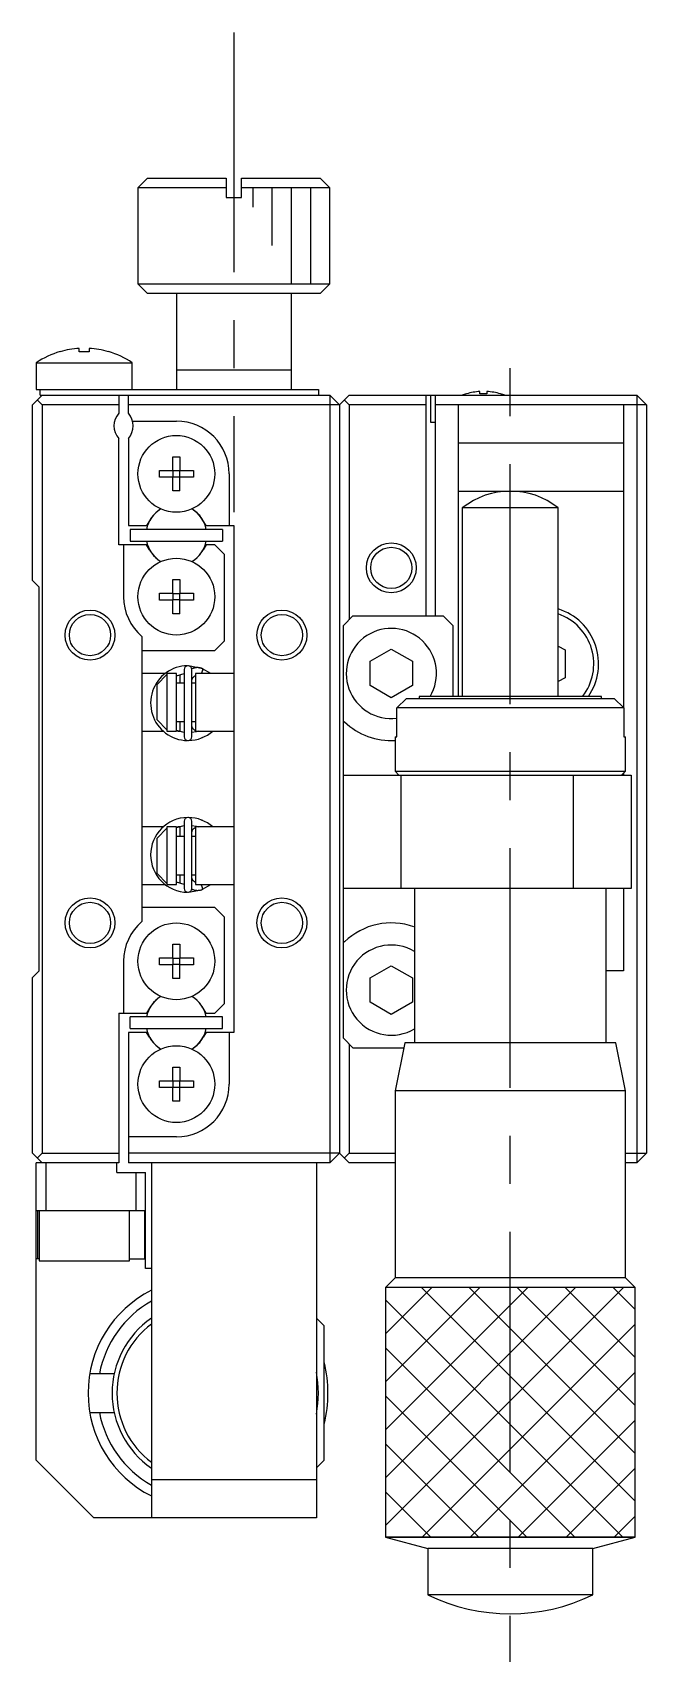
# Model space of a CAD drawing. Extents: x 102 to 399, y 3 to 209.
# Drawn here: x 102.4 to 134.4, y 77.7 to 162.2 of the extents above; entities that cross this region are included whole.
import ezdxf

# ---------------------------------------------------------------- set-up
doc = ezdxf.new("R2010")
doc.units = 0
doc.header["$LTSCALE"] = 10
doc.linetypes.add('CENTER', pattern=[2, 1.25, -0.25, 0.25, -0.25])
doc.layers.get('0').update_dxf_attribs({"linetype": 'CONTINUOUS'})
doc.layers.add('CENTER', color=1, linetype='CENTER')

msp = doc.modelspace()

# ---------------------------------------------------------------- linework, layer by layer
at = {"color": 7, "linetype": 'CONTINUOUS'}
for p, q in [((108.3579, 154.610106), (107.8579, 154.110106)), ((108.3579, 154.610106), (112.4579, 154.610106)), ((112.4579, 154.610106), (112.4579, 153.610106)), ((113.2579, 154.610106), (117.3579, 154.610106)), ((113.2579, 153.610106), (113.2579, 154.610106)), ((117.8579, 154.110106), (117.3579, 154.610106)), ((112.4579, 154.110106), (107.8579, 154.110106)), ((107.8579, 154.110106), (107.8579, 149.110106)), ((117.8579, 154.110106), (113.2579, 154.110106)), ((117.8579, 149.110106), (117.8579, 154.110106)), ((112.4579, 153.610106), (113.2579, 153.610106)), ((107.8579, 149.110106), (108.3579, 148.610106)), ((107.8579, 149.110106), (117.8579, 149.110106)), ((117.3579, 148.610106), (117.8579, 149.110106)), ((117.3579, 148.610106), (108.3579, 148.610106)), ((109.8579, 148.610106), (109.8579, 143.610106)), ((115.8579, 143.610106), (115.8579, 148.610106)), ((103.79931, 145.572687), (103.795967, 145.579542)), ((104.7979, 145.572687), (104.7979, 145.745059)), ((105.3179, 145.572687), (104.7979, 145.572687)), ((105.3179, 145.745059), (105.3179, 145.572687)), ((106.319832, 145.579542), (106.316489, 145.572687)), ((102.5579, 145.001764), (107.5579, 145.001764)), ((102.5579, 145.001764), (102.5579, 143.610106)), ((107.5579, 143.610106), (107.5579, 145.001764)), ((115.8579, 144.610106), (109.8579, 144.610106)), ((102.5579, 143.610106), (117.2579, 143.610106)), ((102.7579, 143.310106), (102.7579, 143.610106)), ((117.2579, 143.610106), (117.2579, 143.310106)), ((102.8579, 143.310106), (102.3579, 142.810106)), ((102.3579, 133.660106), (102.3579, 142.810106)), ((102.8579, 142.810106), (102.6079, 143.060106)), ((102.7579, 143.310106), (117.8579, 143.310106)), ((102.8579, 142.810106), (102.8579, 103.810106)), ((106.8579, 142.810106), (102.8579, 142.810106)), ((106.8579, 143.310106), (106.8579, 142.371544)), ((107.3579, 142.371544), (107.3579, 143.310106)), ((118.3579, 142.810106), (107.3579, 142.810106)), ((118.3579, 142.810106), (117.8579, 143.310106)), ((117.8579, 143.310106), (117.8579, 103.310106)), ((118.3579, 142.810106), (118.8579, 143.310106)), ((118.3579, 142.810106), (118.3579, 103.810106)), ((118.8579, 142.810106), (118.6079, 143.060106)), ((118.8579, 143.310106), (133.8579, 143.310106)), ((122.8579, 142.810106), (118.8579, 142.810106)), ((118.8579, 142.810106), (118.8579, 131.610106)), ((122.8579, 143.310106), (122.8579, 131.810106)), ((123.1079, 143.310106), (123.1079, 141.910106)), ((123.3579, 131.810106), (123.3579, 143.310106)), ((134.3579, 142.810106), (123.3579, 142.810106)), ((124.5579, 127.610106), (124.5579, 142.810106)), ((124.971538, 143.379628), (124.969284, 143.38425)), ((125.6779, 143.379628), (125.6779, 143.499965)), ((126.0379, 143.379628), (125.6779, 143.379628)), ((126.0379, 143.499965), (126.0379, 143.379628)), ((126.746515, 143.38425), (126.744261, 143.379628)), ((133.1579, 142.810106), (133.1579, 127.02594)), ((134.3579, 142.810106), (133.8579, 143.310106)), ((133.8579, 143.310106), (133.8579, 103.310106)), ((134.3579, 142.810106), (134.3579, 103.810106)), ((107.576145, 141.960106), (109.8579, 141.960106)), ((123.1079, 141.910106), (123.3579, 141.910106)), ((106.8579, 135.510106), (106.8579, 141.048668)), ((107.3579, 141.048668), (107.3579, 136.510106)), ((133.1579, 140.810106), (124.5579, 140.810106)), ((108.971538, 139.390106), (109.6779, 139.390106)), ((108.971538, 139.030106), (108.971538, 139.390106)), ((109.6779, 140.096468), (110.0379, 140.096468)), ((109.6779, 139.390106), (109.6779, 140.096468)), ((109.688272, 139.379734), (109.6779, 139.390106)), ((109.688272, 139.040478), (109.688272, 139.379734)), ((109.688272, 139.379734), (110.027527, 139.379734)), ((110.027527, 139.379734), (110.0379, 139.390106)), ((110.027527, 139.379734), (110.027527, 139.040478)), ((110.0379, 140.096468), (110.0379, 139.390106)), ((110.0379, 139.390106), (110.744261, 139.390106)), ((110.744261, 139.390106), (110.744261, 139.030106)), ((109.6779, 139.030106), (108.971538, 139.030106)), ((109.688272, 139.040478), (109.6779, 139.030106)), ((109.6779, 138.323745), (109.6779, 139.030106)), ((110.027527, 139.040478), (109.688272, 139.040478)), ((110.027527, 139.040478), (110.0379, 139.030106)), ((110.744261, 139.030106), (110.0379, 139.030106)), ((110.0379, 138.323745), (110.0379, 139.030106)), ((112.6079, 139.210106), (112.6079, 136.510106)), ((110.0379, 138.323745), (109.6779, 138.323745)), ((124.5579, 138.310106), (133.1579, 138.310106)), ((129.757896, 137.432597), (124.757904, 137.432597)), ((124.757904, 137.432597), (124.757904, 127.610106)), ((129.757896, 127.610106), (129.757896, 137.432597)), ((107.3579, 136.510106), (108.307094, 136.510106)), ((107.4579, 136.310106), (107.4579, 135.710106)), ((112.2579, 136.310106), (107.4579, 136.310106)), ((108.45726, 136.770201), (108.307094, 136.510106)), ((111.408705, 136.510106), (111.258539, 136.770201)), ((111.408705, 136.510106), (112.8579, 136.510106)), ((112.2579, 136.310106), (112.2579, 135.710106)), ((112.8579, 136.510106), (112.8579, 110.110106)), ((108.307094, 135.510106), (106.8579, 135.510106)), ((107.1079, 135.510106), (107.1079, 132.810106)), ((107.4579, 135.710106), (112.2579, 135.710106)), ((108.45726, 135.250011), (108.307094, 135.510106)), ((111.408705, 135.510106), (111.258539, 135.250011)), ((111.8579, 135.510106), (111.408705, 135.510106)), ((112.3579, 135.010106), (111.8579, 135.510106)), ((112.3579, 130.510106), (112.3579, 135.010106)), ((102.3579, 133.660106), (102.7079, 133.310106)), ((109.6779, 133.696468), (110.0379, 133.696468)), ((109.6779, 132.990106), (109.6779, 133.696468)), ((110.0379, 133.696468), (110.0379, 132.990106)), ((102.7079, 113.310106), (102.7079, 133.310106)), ((108.971538, 132.990106), (109.6779, 132.990106)), ((108.971538, 132.630106), (108.971538, 132.990106)), ((109.6779, 132.630106), (108.971538, 132.630106)), ((109.688272, 132.979734), (109.6779, 132.990106)), ((109.688272, 132.640478), (109.6779, 132.630106)), ((109.6779, 131.923745), (109.6779, 132.630106)), ((109.688272, 132.640478), (109.688272, 132.979734)), ((109.688272, 132.979734), (110.027527, 132.979734)), ((110.027527, 132.640478), (109.688272, 132.640478)), ((110.027527, 132.979734), (110.0379, 132.990106)), ((110.027527, 132.979734), (110.027527, 132.640478)), ((110.027527, 132.640478), (110.0379, 132.630106)), ((110.0379, 132.990106), (110.744261, 132.990106)), ((110.744261, 132.630106), (110.0379, 132.630106)), ((110.0379, 131.923745), (110.0379, 132.630106)), ((110.744261, 132.990106), (110.744261, 132.630106)), ((110.0379, 131.923745), (109.6779, 131.923745)), ((119.0579, 131.810106), (118.5579, 131.310106)), ((119.0579, 131.810106), (123.7579, 131.810106)), ((124.2579, 131.310106), (123.7579, 131.810106)), ((118.5579, 109.810106), (118.5579, 131.310106)), ((124.2579, 131.310106), (124.2579, 127.610106)), ((108.0579, 130.731044), (108.0579, 115.889168)), ((111.8579, 130.010106), (112.3579, 130.510106)), ((129.757896, 130.233869), (130.1079, 130.031794)), ((108.0579, 130.010106), (111.8579, 130.010106)), ((119.9579, 129.445191), (121.0579, 130.080277)), ((119.9579, 128.175021), (119.9579, 129.445191)), ((121.0579, 130.080277), (122.1579, 129.445191)), ((122.1579, 129.445191), (122.1579, 128.175021)), ((130.1079, 130.031794), (130.1079, 128.588418)), ((109.279465, 128.810106), (108.0579, 128.810106)), ((108.8579, 128.226621), (109.3579, 128.755789)), ((109.8579, 128.810106), (109.3579, 128.810106)), ((109.3579, 128.810106), (109.3579, 125.810106)), ((109.857767, 128.6905), (110.26433, 128.801364)), ((109.8579, 125.810106), (109.8579, 128.810106)), ((110.0579, 128.310106), (110.0579, 128.759936)), ((110.264381, 129.013184), (110.264381, 125.513184)), ((111.237132, 129.052217), (110.488659, 129.211723)), ((110.693098, 129.059189), (110.661785, 129.04519)), ((110.664381, 125.513184), (110.664381, 129.013184)), ((110.664381, 128.412297), (110.664708, 128.426252)), ((110.664708, 128.426252), (110.665742, 128.440946)), ((110.665742, 128.440946), (110.667482, 128.455573)), ((110.667482, 128.455573), (110.669923, 128.470096)), ((110.669923, 128.470096), (110.67306, 128.484482)), ((110.67306, 128.484482), (110.676886, 128.498699)), ((110.676886, 128.498699), (110.681393, 128.512713)), ((110.681393, 128.512713), (110.686572, 128.526492)), ((110.686572, 128.526492), (110.692411, 128.540002)), ((110.692411, 128.540002), (110.698899, 128.553213)), ((110.725234, 129.071675), (110.693098, 129.059189)), ((110.698899, 128.553213), (110.706021, 128.566092)), ((110.706021, 128.566092), (110.713763, 128.578609)), ((110.713763, 128.578609), (110.722107, 128.590733)), ((110.722107, 128.590733), (110.731037, 128.602435)), ((110.757939, 129.082537), (110.725234, 129.071675)), ((110.731037, 128.602435), (110.740532, 128.613685)), ((110.740532, 128.613685), (110.750572, 128.624455)), ((110.750572, 128.624455), (110.761136, 128.634716)), ((110.791133, 129.091748), (110.757939, 129.082537)), ((110.761136, 128.634716), (110.772198, 128.644444)), ((110.772198, 128.644444), (110.783734, 128.65361)), ((110.783734, 128.65361), (110.795719, 128.662192)), ((110.824736, 129.099287), (110.791133, 129.091748)), ((110.795719, 128.662192), (110.808123, 128.670165)), ((110.808123, 128.670165), (110.820917, 128.677506)), ((110.820917, 128.677506), (110.834072, 128.684195)), ((110.858665, 129.105134), (110.824736, 129.099287)), ((110.834072, 128.684195), (110.847554, 128.690212)), ((110.847554, 128.690212), (110.857876, 128.694279)), ((110.8579, 128.810106), (110.8579, 125.810106)), ((112.8579, 128.810106), (110.8579, 128.810106)), ((110.892839, 129.109277), (110.858665, 129.105134)), ((110.927173, 129.111706), (110.892839, 129.109277)), ((110.961584, 129.112413), (110.927173, 129.111706)), ((110.995989, 129.111398), (110.961584, 129.112413)), ((111.030303, 129.108662), (110.995989, 129.111398)), ((111.064443, 129.104212), (111.030303, 129.108662)), ((111.098326, 129.098058), (111.064443, 129.104212)), ((111.131869, 129.090215), (111.098326, 129.098058)), ((111.16499, 129.0807), (111.131869, 129.090215)), ((111.159792, 128.824126), (111.153206, 128.810106)), ((111.166315, 128.83846), (111.159792, 128.824126)), ((111.236503, 129.052529), (111.163868, 128.81009)), ((111.197605, 129.069536), (111.16499, 129.0807)), ((111.172731, 128.853018), (111.166315, 128.83846)), ((111.179, 128.867705), (111.172731, 128.853018)), ((111.185082, 128.882429), (111.179, 128.867705)), ((111.190938, 128.897095), (111.185082, 128.882429)), ((111.196532, 128.91161), (111.190938, 128.897095)), ((111.201827, 128.925882), (111.196532, 128.91161)), ((111.227957, 129.057468), (111.197605, 129.069536)), ((111.206789, 128.93982), (111.201827, 128.925882)), ((111.211387, 128.953334), (111.206789, 128.93982)), ((111.215591, 128.966338), (111.211387, 128.953334)), ((111.219376, 128.97875), (111.215591, 128.966338)), ((111.222716, 128.990491), (111.219376, 128.97875)), ((111.22559, 129.001485), (111.222716, 128.990491)), ((111.227981, 129.011663), (111.22559, 129.001485)), ((111.226275, 129.057821), (111.228534, 129.057169)), ((111.649167, 128.810126), (111.227413, 129.056425)), ((111.229872, 129.020959), (111.227981, 129.011663)), ((111.228534, 129.057169), (111.23029, 129.055345)), ((111.231252, 129.029314), (111.229872, 129.020959)), ((111.23029, 129.055345), (111.231532, 129.052361)), ((111.232111, 129.036676), (111.231252, 129.029314)), ((111.231532, 129.052361), (111.232252, 129.048236)), ((111.232445, 129.042996), (111.232111, 129.036676)), ((111.232252, 129.048236), (111.232445, 129.042996)), ((130.1079, 128.588418), (129.757896, 128.386343)), ((108.8579, 126.393591), (108.8579, 128.226621)), ((110.264381, 128.310106), (109.8579, 128.310106)), ((110.8579, 128.310106), (110.664381, 128.310106)), ((121.0579, 127.539936), (119.9579, 128.175021)), ((122.1579, 128.175021), (121.0579, 127.539936)), ((132.0079, 127.610106), (122.5079, 127.610106)), ((122.5079, 127.610106), (122.5079, 127.510106)), ((132.0079, 127.510106), (132.0079, 127.610106)), ((121.34182, 127.010106), (121.849573, 127.510106)), ((133.173979, 127.010106), (121.34182, 127.010106)), ((121.34182, 125.510106), (121.34182, 127.010106)), ((121.849573, 127.510106), (132.666226, 127.510106)), ((132.666226, 127.510106), (133.173979, 127.010106)), ((133.173979, 127.010106), (133.173979, 125.510106)), ((109.3579, 125.864423), (108.8579, 126.393591)), ((109.8579, 126.310106), (110.264381, 126.310106)), ((110.0579, 125.810106), (110.0579, 126.310106)), ((110.664381, 126.310106), (110.8579, 126.310106)), ((110.664431, 126.108748), (110.664381, 126.114071)), ((110.665051, 126.094026), (110.664431, 126.108748)), ((110.666378, 126.079348), (110.665051, 126.094026)), ((110.668411, 126.064748), (110.666378, 126.079348)), ((110.671146, 126.050261), (110.668411, 126.064748)), ((110.674576, 126.035919), (110.671146, 126.050261)), ((110.678697, 126.021757), (110.674576, 126.035919)), ((110.683499, 126.007807), (110.678697, 126.021757)), ((110.688972, 125.994104), (110.683499, 126.007807)), ((110.695107, 125.980679), (110.688972, 125.994104)), ((110.70189, 125.967566), (110.695107, 125.980679)), ((110.709306, 125.954797), (110.70189, 125.967566)), ((110.717342, 125.942403), (110.709306, 125.954797)), ((110.725979, 125.930415), (110.717342, 125.942403)), ((110.735198, 125.918865), (110.725979, 125.930415)), ((110.74498, 125.90778), (110.735198, 125.918865)), ((110.755303, 125.897192), (110.74498, 125.90778)), ((110.766144, 125.887127), (110.755303, 125.897192)), ((110.777477, 125.877614), (110.766144, 125.887127)), ((110.789276, 125.868677), (110.777477, 125.877614)), ((110.801513, 125.860343), (110.789276, 125.868677)), ((110.814158, 125.852634), (110.801513, 125.860343)), ((118.627078, 126.291951), (118.5579, 126.262578)), ((108.0579, 125.810106), (109.166066, 125.810106)), ((109.3579, 125.810106), (109.8579, 125.810106)), ((110.264327, 125.725291), (109.857814, 125.835533)), ((109.923383, 125.810106), (110.0579, 125.810106)), ((110.892719, 125.772601), (110.664441, 125.724978)), ((110.82718, 125.845574), (110.814158, 125.852634)), ((110.840547, 125.839181), (110.82718, 125.845574)), ((110.854224, 125.833477), (110.840547, 125.839181)), ((110.857876, 125.83209), (110.854224, 125.833477)), ((110.8579, 125.810106), (112.8579, 125.810106)), ((111.005386, 125.809768), (110.892719, 125.772601)), ((111.168555, 125.44642), (111.227957, 125.468901)), ((111.223672, 125.468997), (111.226275, 125.468548)), ((111.226275, 125.468548), (111.225917, 125.46941)), ((111.227957, 125.468901), (111.226275, 125.468548)), ((111.228713, 125.469316), (111.227957, 125.468901)), ((121.2579, 125.510106), (121.34182, 125.510106)), ((121.2579, 125.510106), (121.2579, 123.710106)), ((133.173979, 125.510106), (133.2579, 125.510106)), ((133.2579, 123.710106), (133.2579, 125.510106)), ((118.5579, 123.510106), (133.5579, 123.510106)), ((121.2579, 123.710106), (133.2579, 123.710106)), ((121.2579, 123.710106), (121.4579, 123.510106)), ((121.5579, 123.510106), (121.5579, 117.610106)), ((130.5579, 117.610106), (130.5579, 123.510106)), ((133.0579, 123.510106), (133.2579, 123.710106)), ((133.1579, 123.610106), (133.1579, 123.510106)), ((133.5579, 123.510106), (133.5579, 117.610106)), ((109.166769, 120.810106), (108.0579, 120.810106)), ((109.8579, 120.810106), (109.3579, 120.810106)), ((109.3579, 120.810106), (109.3579, 117.810106)), ((109.857709, 120.784636), (110.264378, 120.894928)), ((109.8579, 117.810106), (109.8579, 120.810106)), ((110.0579, 120.810106), (109.923725, 120.810106)), ((110.0579, 120.310106), (110.0579, 120.810106)), ((110.264381, 121.107028), (110.264381, 117.607028)), ((110.664381, 117.607028), (110.664381, 121.107028)), ((110.664474, 120.89523), (110.892995, 120.847531)), ((110.8579, 120.810106), (110.8579, 117.810106)), ((112.8579, 120.810106), (110.8579, 120.810106)), ((110.892995, 120.847531), (111.005665, 120.81034)), ((111.180933, 121.169489), (111.166544, 121.174052)), ((111.227957, 121.151311), (111.180883, 121.169331)), ((111.226275, 121.151665), (111.225898, 121.150757)), ((111.227957, 121.151311), (111.226275, 121.151665)), ((111.228713, 121.150896), (111.227957, 121.151311)), ((108.8579, 120.226621), (109.3579, 120.755789)), ((108.8579, 118.393591), (108.8579, 120.226621)), ((110.264381, 120.310106), (109.8579, 120.310106)), ((110.664381, 120.506141), (110.664708, 120.520095)), ((110.8579, 120.310106), (110.664381, 120.310106)), ((110.664708, 120.520095), (110.665742, 120.53479)), ((110.665742, 120.53479), (110.667482, 120.549416)), ((110.667482, 120.549416), (110.669923, 120.563939)), ((110.669923, 120.563939), (110.67306, 120.578326)), ((110.67306, 120.578326), (110.676886, 120.592543)), ((110.676886, 120.592543), (110.681393, 120.606557)), ((110.681393, 120.606557), (110.686572, 120.620335)), ((110.686572, 120.620335), (110.692411, 120.633846)), ((110.692411, 120.633846), (110.698899, 120.647057)), ((110.698899, 120.647057), (110.706021, 120.659936)), ((110.706021, 120.659936), (110.713763, 120.672453)), ((110.713763, 120.672453), (110.722107, 120.684577)), ((110.722107, 120.684577), (110.731037, 120.696279)), ((110.731037, 120.696279), (110.740532, 120.707529)), ((110.740532, 120.707529), (110.750572, 120.718298)), ((110.750572, 120.718298), (110.761136, 120.72856)), ((110.761136, 120.72856), (110.772198, 120.738287)), ((110.772198, 120.738287), (110.783734, 120.747454)), ((110.783734, 120.747454), (110.795719, 120.756036)), ((110.795719, 120.756036), (110.808123, 120.764008)), ((110.808123, 120.764008), (110.820917, 120.77135)), ((110.820917, 120.77135), (110.834072, 120.778039)), ((110.834072, 120.778039), (110.847554, 120.784056)), ((110.847554, 120.784056), (110.857876, 120.788122)), ((109.3579, 117.864423), (108.8579, 118.393591)), ((109.8579, 118.310106), (110.264381, 118.310106)), ((110.0579, 117.860722), (110.0579, 118.310106)), ((110.664381, 118.310106), (110.8579, 118.310106)), ((108.0579, 117.810106), (109.279885, 117.810106)), ((109.3579, 117.810106), (109.8579, 117.810106)), ((110.26436, 117.818845), (109.857753, 117.929719)), ((110.489912, 117.408507), (111.173839, 117.542039)), ((110.661736, 117.575046), (110.673807, 117.569427)), ((110.664431, 118.202592), (110.664381, 118.207915)), ((110.665051, 118.18787), (110.664431, 118.202592)), ((110.666378, 118.173192), (110.665051, 118.18787)), ((110.668411, 118.158592), (110.666378, 118.173192)), ((110.671146, 118.144105), (110.668411, 118.158592)), ((110.674576, 118.129763), (110.671146, 118.144105)), ((110.673807, 117.569427), (110.705586, 117.555951)), ((110.678697, 118.1156), (110.674576, 118.129763)), ((110.683499, 118.101651), (110.678697, 118.1156)), ((110.688972, 118.087947), (110.683499, 118.101651)), ((110.695107, 118.074523), (110.688972, 118.087947)), ((110.70189, 118.06141), (110.695107, 118.074523)), ((110.709306, 118.048641), (110.70189, 118.06141)), ((110.705586, 117.555951), (110.737981, 117.544087)), ((110.717342, 118.036247), (110.709306, 118.048641)), ((110.725979, 118.024259), (110.717342, 118.036247)), ((110.735198, 118.012708), (110.725979, 118.024259)), ((110.74498, 118.001624), (110.735198, 118.012708)), ((110.737981, 117.544087), (110.770912, 117.533862)), ((110.755303, 117.991036), (110.74498, 118.001624)), ((110.766144, 117.980971), (110.755303, 117.991036)), ((110.777477, 117.971457), (110.766144, 117.980971)), ((110.770912, 117.533862), (110.804299, 117.5253)), ((110.789276, 117.962521), (110.777477, 117.971457)), ((110.801513, 117.954187), (110.789276, 117.962521)), ((110.814158, 117.946478), (110.801513, 117.954187)), ((110.804299, 117.5253), (110.838058, 117.518421)), ((110.82718, 117.939417), (110.814158, 117.946478)), ((110.840547, 117.933025), (110.82718, 117.939417)), ((110.838058, 117.518421), (110.872108, 117.513241)), ((110.854224, 117.92732), (110.840547, 117.933025)), ((110.857876, 117.925934), (110.854224, 117.92732)), ((110.8579, 117.810106), (112.8579, 117.810106)), ((110.872108, 117.513241), (110.906366, 117.509772)), ((110.906366, 117.509772), (110.940747, 117.508022)), ((110.940747, 117.508022), (110.975168, 117.507994)), ((110.975168, 117.507994), (111.009545, 117.509689)), ((111.009545, 117.509689), (111.043794, 117.513101)), ((111.043794, 117.513101), (111.077833, 117.518223)), ((111.077833, 117.518223), (111.111577, 117.525041)), ((111.111577, 117.525041), (111.144946, 117.53354)), ((111.144946, 117.53354), (111.177857, 117.5437)), ((111.159792, 117.796086), (111.153206, 117.810106)), ((111.166315, 117.781752), (111.159792, 117.796086)), ((111.236504, 117.567683), (111.163868, 117.810122)), ((111.172731, 117.767195), (111.166315, 117.781752)), ((111.179, 117.752507), (111.172731, 117.767195)), ((111.177857, 117.5437), (111.210231, 117.555494)), ((111.185082, 117.737784), (111.179, 117.752507)), ((111.190938, 117.723117), (111.185082, 117.737784)), ((111.196532, 117.708602), (111.190938, 117.723117)), ((111.201827, 117.69433), (111.196532, 117.708602)), ((111.206789, 117.680393), (111.201827, 117.69433)), ((111.211387, 117.666879), (111.206789, 117.680393)), ((111.210231, 117.555494), (111.227957, 117.562745)), ((111.215591, 117.653874), (111.211387, 117.666879)), ((111.219376, 117.641462), (111.215591, 117.653874)), ((111.222716, 117.629721), (111.219376, 117.641462)), ((111.22559, 117.618727), (111.222716, 117.629721)), ((111.227981, 117.60855), (111.22559, 117.618727)), ((111.226275, 117.562391), (111.228534, 117.563044)), ((111.227413, 117.563787), (111.649075, 117.810016)), ((111.229872, 117.599254), (111.227981, 117.60855)), ((111.228534, 117.563044), (111.23029, 117.564868)), ((111.231252, 117.590898), (111.229872, 117.599254)), ((111.23029, 117.564868), (111.231532, 117.567852)), ((111.232111, 117.583537), (111.231252, 117.590898)), ((111.231532, 117.567852), (111.232252, 117.571977)), ((111.232445, 117.577216), (111.232111, 117.583537)), ((111.232252, 117.571977), (111.232445, 117.577216)), ((133.5579, 117.610106), (118.5579, 117.610106)), ((122.2579, 117.610106), (122.2579, 109.560106)), ((132.2579, 109.560106), (132.2579, 117.610106)), ((133.1579, 117.610106), (133.1579, 113.310106)), ((111.8579, 116.610106), (108.0579, 116.610106)), ((112.3579, 116.110106), (111.8579, 116.610106)), ((112.3579, 111.610106), (112.3579, 116.110106)), ((109.6779, 114.696468), (110.0379, 114.696468)), ((109.6779, 113.990106), (109.6779, 114.696468)), ((110.0379, 114.696468), (110.0379, 113.990106)), ((118.5579, 114.857634), (118.627078, 114.828262)), ((102.7079, 113.310106), (102.3579, 112.960106)), ((107.1079, 113.810106), (107.1079, 111.110106)), ((108.971538, 113.990106), (109.6779, 113.990106)), ((108.971538, 113.630106), (108.971538, 113.990106)), ((109.6779, 113.630106), (108.971538, 113.630106)), ((109.688272, 113.979734), (109.6779, 113.990106)), ((109.688272, 113.640478), (109.6779, 113.630106)), ((109.6779, 112.923745), (109.6779, 113.630106)), ((109.688272, 113.640478), (109.688272, 113.979734)), ((109.688272, 113.979734), (110.027527, 113.979734)), ((110.027527, 113.640478), (109.688272, 113.640478)), ((110.027527, 113.979734), (110.0379, 113.990106)), ((110.027527, 113.979734), (110.027527, 113.640478)), ((110.027527, 113.640478), (110.0379, 113.630106)), ((110.0379, 113.990106), (110.744261, 113.990106)), ((110.744261, 113.630106), (110.0379, 113.630106)), ((110.0379, 112.923745), (110.0379, 113.630106)), ((110.744261, 113.990106), (110.744261, 113.630106)), ((119.9579, 112.945191), (121.0579, 113.580277)), ((121.0579, 113.580277), (122.1579, 112.945191)), ((133.1579, 113.310106), (132.2579, 113.310106)), ((102.3579, 103.810106), (102.3579, 112.960106)), ((110.0379, 112.923745), (109.6779, 112.923745)), ((119.9579, 111.675021), (119.9579, 112.945191)), ((122.1579, 112.945191), (122.1579, 111.675021)), ((111.8579, 111.110106), (112.3579, 111.610106)), ((121.0579, 111.039936), (119.9579, 111.675021)), ((122.1579, 111.675021), (121.0579, 111.039936)), ((106.8579, 111.110106), (108.307094, 111.110106)), ((106.8579, 111.110106), (106.8579, 103.310106)), ((107.4579, 110.310106), (107.4579, 110.910106)), ((112.2579, 110.910106), (107.4579, 110.910106)), ((108.45726, 111.370201), (108.307094, 111.110106)), ((111.408705, 111.110106), (111.258539, 111.370201)), ((111.408705, 111.110106), (111.8579, 111.110106)), ((112.2579, 110.310106), (112.2579, 110.910106)), ((108.307094, 110.110106), (107.3579, 110.110106)), ((107.3579, 110.110106), (107.3579, 103.310106)), ((107.4579, 110.310106), (112.2579, 110.310106)), ((108.45726, 109.850011), (108.307094, 110.110106)), ((111.408705, 110.110106), (111.258539, 109.850011)), ((112.8579, 110.110106), (111.408705, 110.110106)), ((112.6079, 110.110106), (112.6079, 107.410106)), ((118.5579, 109.810106), (119.0579, 109.310106)), ((118.8579, 109.510106), (118.8579, 103.810106)), ((119.0579, 109.310106), (121.707903, 109.310106)), ((121.757903, 109.560106), (121.257904, 107.060107)), ((132.757897, 109.560106), (121.757903, 109.560106)), ((133.257896, 107.060107), (132.757897, 109.560106)), ((109.6779, 108.296468), (110.0379, 108.296468)), ((109.6779, 107.590106), (109.6779, 108.296468)), ((110.0379, 108.296468), (110.0379, 107.590106)), ((108.971538, 107.590106), (109.6779, 107.590106)), ((108.971538, 107.230106), (108.971538, 107.590106)), ((109.688272, 107.579734), (109.6779, 107.590106)), ((109.688272, 107.240478), (109.688272, 107.579734)), ((109.688272, 107.579734), (110.027527, 107.579734)), ((110.027527, 107.579734), (110.0379, 107.590106)), ((110.027527, 107.579734), (110.027527, 107.240478)), ((110.0379, 107.590106), (110.744261, 107.590106)), ((110.744261, 107.590106), (110.744261, 107.230106)), ((109.6779, 107.230106), (108.971538, 107.230106)), ((109.688272, 107.240478), (109.6779, 107.230106)), ((109.6779, 106.523745), (109.6779, 107.230106)), ((110.0379, 106.523745), (109.6779, 106.523745)), ((110.027527, 107.240478), (109.688272, 107.240478)), ((110.027527, 107.240478), (110.0379, 107.230106)), ((110.744261, 107.230106), (110.0379, 107.230106)), ((110.0379, 106.523745), (110.0379, 107.230106)), ((133.257896, 107.060107), (121.257904, 107.060107)), ((121.257904, 107.060107), (121.257904, 97.310102)), ((133.257896, 97.310102), (133.257896, 107.060107)), ((109.8579, 104.660106), (107.3579, 104.660106)), ((102.3579, 103.810106), (102.8579, 103.310106)), ((106.8579, 103.310106), (102.5579, 103.310106)), ((102.5579, 87.810106), (102.5579, 103.310106)), ((102.6079, 103.560106), (102.8579, 103.810106)), ((102.8579, 103.810106), (106.8579, 103.810106)), ((103.0579, 103.310106), (103.0579, 100.810106)), ((106.7579, 102.810106), (106.7579, 103.310106)), ((118.3579, 103.810106), (107.3579, 103.810106)), ((117.8579, 103.310106), (107.3579, 103.310106)), ((108.5579, 103.310106), (108.5579, 84.810106)), ((117.1579, 103.310106), (117.1579, 84.810106)), ((118.3579, 103.810106), (117.8579, 103.310106)), ((118.3579, 103.810106), (118.8579, 103.310106)), ((118.6079, 103.560106), (118.8579, 103.810106)), ((118.8579, 103.810106), (121.257904, 103.810106)), ((121.257904, 103.310106), (118.8579, 103.310106)), ((133.257896, 103.810106), (134.3579, 103.810106)), ((133.8579, 103.310106), (133.257896, 103.310106)), ((133.8579, 103.310106), (134.3579, 103.810106)), ((106.7579, 102.810106), (108.2579, 102.810106)), ((107.7579, 100.810106), (107.7579, 102.810106)), ((108.2579, 97.810106), (108.2579, 102.810106)), ((108.2579, 100.810106), (102.5579, 100.810106)), ((102.627078, 100.810106), (102.627078, 98.310106)), ((102.7079, 100.810106), (102.7079, 98.210106)), ((107.4079, 98.210106), (107.4079, 100.810106)), ((108.217636, 98.310106), (108.217636, 100.810106)), ((102.7079, 98.310106), (102.5579, 98.310106)), ((102.7079, 98.210106), (107.4079, 98.210106)), ((107.4079, 98.310106), (108.2579, 98.310106)), ((108.5579, 97.810106), (108.2579, 97.810106)), ((121.257904, 97.310102), (120.757901, 96.8101)), ((133.257896, 97.310102), (121.257904, 97.310102)), ((133.757899, 96.8101), (133.257896, 97.310102)), ((133.757899, 96.8101), (120.757901, 96.8101)), ((120.757901, 96.8101), (120.757901, 83.810099)), ((133.757899, 96.8101), (120.757901, 96.8101)), ((120.757901, 96.8101), (120.757901, 83.810099)), ((133.757899, 83.810099), (133.757899, 96.8101)), ((133.757899, 83.810099), (133.757899, 96.8101)), ((117.5579, 94.810106), (117.1579, 95.210106)), ((117.5579, 87.810106), (117.5579, 94.810106)), ((106.614356, 92.310106), (105.34182, 92.310106)), ((117.173979, 92.310106), (117.15791, 92.310106)), ((105.34182, 90.310106), (106.614356, 90.310106)), ((117.15791, 90.310106), (117.173979, 90.310106)), ((102.5579, 87.810106), (105.5579, 84.810106)), ((117.1579, 87.410106), (117.5579, 87.810106)), ((108.5579, 86.810106), (117.1579, 86.810106)), ((117.1579, 84.810106), (105.5579, 84.810106)), ((133.757899, 83.810099), (120.757901, 83.810099)), ((120.757901, 83.810099), (122.9579, 83.220611)), ((120.757901, 83.810099), (133.757899, 83.810099)), ((131.5579, 83.220611), (133.757899, 83.810099)), ((131.5579, 83.220611), (122.9579, 83.220611)), ((122.9579, 83.220611), (122.9579, 80.8101)), ((131.5579, 80.8101), (131.5579, 83.220611)), ((131.5579, 80.8101), (122.9579, 80.8101))]:
    msp.add_line(p, q, dxfattribs=at)
at = {"color": 3, "linetype": 'CONTINUOUS'}
for p, q in [((113.8579, 153.110106), (113.8579, 154.110106)), ((114.8579, 151.110106), (114.8579, 154.110106)), ((115.8579, 149.110106), (115.8579, 154.110106)), ((116.8579, 149.110106), (116.8579, 154.110106)), ((120.757901, 94.405697), (123.162303, 96.8101)), ((120.757901, 91.905697), (125.662303, 96.8101)), ((120.757901, 89.405697), (128.162303, 96.8101)), ((120.757901, 86.905697), (130.662303, 96.8101)), ((120.757901, 84.405697), (133.162303, 96.8101)), ((122.621898, 96.8101), (133.757899, 85.674099)), ((125.121898, 96.8101), (133.757899, 88.174099)), ((127.621898, 96.8101), (133.757899, 90.674099)), ((130.121898, 96.8101), (133.757899, 93.174099)), ((132.621898, 96.8101), (133.757899, 95.674099)), ((120.757901, 96.174097), (133.121899, 83.810099)), ((122.662302, 83.810099), (133.757899, 94.905695)), ((120.757901, 93.674097), (130.621899, 83.810099)), ((125.162302, 83.810099), (133.757899, 92.405695)), ((120.757901, 91.174097), (128.121899, 83.810099)), ((127.662302, 83.810099), (133.757899, 89.905695)), ((120.757901, 88.674097), (125.621899, 83.810099)), ((130.162302, 83.810099), (133.757899, 87.405695)), ((120.757901, 86.174097), (123.121899, 83.810099)), ((132.662302, 83.810099), (133.757899, 84.905695))]:
    msp.add_line(p, q, dxfattribs=at)
at = {"color": 7, "linetype": 'CONTINUOUS'}
for centre, radius in [((109.8579, 139.210106), 2), ((121.0579, 134.310106), 1.075), ((109.8579, 132.810106), 2), ((105.3579, 130.810106), 1.075), ((115.3579, 130.810106), 1.075), ((105.3579, 115.810106), 1.075), ((115.3579, 115.810106), 1.075), ((109.8579, 113.810106), 2), ((109.8579, 107.410106), 2)]:
    msp.add_circle(centre, radius, dxfattribs=at)
at = {"color": 3, "linetype": 'CONTINUOUS'}
for centre in [(121.0579, 134.310106), (105.3579, 130.810106), (115.3579, 130.810106), (105.3579, 115.810106), (115.3579, 115.810106)]:
    msp.add_circle(centre, 1.3, dxfattribs=at)
at = {"color": 7, "linetype": 'CONTINUOUS'}
for centre, radius, start, end in [((105.0579, 141.260106), 4.5, 106.285843, 123.748989), ((105.0579, 141.260106), 4.492483, 93.317816, 106.26943), ((105.0579, 141.260106), 4.492483, 73.73057, 86.682184), ((105.0579, 141.260106), 4.5, 56.251011, 73.714157), ((125.8579, 140.310106), 3.2, 106.122533, 110.364135), ((125.8579, 140.310106), 3.194933, 93.229709, 106.106712), ((125.8579, 140.310106), 3.194933, 73.893288, 86.770291), ((125.8579, 140.310106), 3.2, 69.635865, 73.877467), ((107.6079, 141.710106), 1, 138.590378, 221.409622), ((106.6079, 141.710106), 1, 318.590378, 41.409622), ((109.8579, 139.210106), 2.75, 0, 90), ((127.2579, 134.310102), 3.999997, 51.317811, 128.682189), ((109.8579, 136.010105), 1.5875, 120.433182, 169.10691), ((109.972804, 135.895201), 1.75, 121.881533, 150), ((109.8579, 136.010105), 1.5875, 10.89309, 59.566818), ((109.742995, 135.895201), 1.75, 30, 58.118467), ((109.8579, 136.010105), 1.5875, 190.893016, 239.566737), ((109.972804, 136.125011), 1.75, 210, 238.118467), ((109.8579, 136.010105), 1.5875, 300.433263, 349.106984), ((109.742995, 136.125011), 1.75, 301.881533, 330), ((109.8579, 132.810106), 2.75, 180, 229.114807), ((128.8579, 129.310106), 3, 325.481892, 72.542477), ((128.8579, 129.310106), 2.75, 321.816518, 70.896764), ((121.0579, 128.810106), 2.35, 329.293644, 276.939263), ((110.464764, 127.26341), 1.948858, 125.773996, 269.15248), ((110.466879, 127.255252), 1.956717, 90.861713, 125.684608), ((110.464381, 129.013184), 0.2, 0, 180), ((121.0579, 128.810106), 3.5, 226.010986, 273.275829), ((110.464381, 125.513184), 0.2, 180, 0), ((110.462767, 127.267213), 1.952745, 270.80821, 311.737778), ((110.464465, 119.356969), 1.948691, 90.744088, 269.197485), ((110.464381, 121.107028), 0.2, 0, 180), ((110.462774, 119.353025), 1.952722, 48.264476, 89.162579), ((110.464381, 117.607028), 0.2, 180, 0), ((109.8579, 113.810106), 2.75, 130.885193, 180), ((121.0579, 112.310106), 3.5, 70.314945, 133.989014), ((121.0579, 112.310106), 2.35, 59.293644, 300.706356), ((109.8579, 110.610107), 1.5875, 120.433263, 169.106984), ((109.972804, 110.495201), 1.75, 121.881533, 150), ((109.8579, 110.610107), 1.5875, 10.893016, 59.566737), ((109.742995, 110.495201), 1.75, 30, 58.118467), ((109.8579, 110.610107), 1.5875, 190.89309, 239.566818), ((109.972804, 110.725011), 1.75, 210, 238.118467), ((109.8579, 110.610107), 1.5875, 300.433182, 349.10691), ((109.742995, 110.725011), 1.75, 301.881533, 330), ((109.8579, 107.410106), 2.75, 270, 0), ((111.2579, 91.310106), 6, 116.743684, 243.256316), ((111.2579, 91.310106), 5.5, 119.400351, 169.524318), ((111.2579, 91.310106), 4.75, 124.640194, 235.359806), ((111.2579, 91.310106), 6, 349.524686, 10.475314), ((111.2579, 91.310106), 6.499999, 345.750002, 14.249998), ((111.2579, 91.310106), 5.5, 190.475682, 240.599649), ((127.2579, 89.555101), 9.745001, 243.816209, 296.183791)]:
    msp.add_arc(centre, radius, start, end, dxfattribs=at)
at = {"color": 3, "linetype": 'CONTINUOUS'}
msp.add_arc((111.2579, 91.310106), 4.5, 126.869898, 233.130102, dxfattribs=at)
at = {"layer": 'CENTER', "color": 1, "linetype": 'CENTER'}
for p, q in [((112.8579, 162.210103), (112.8579, 137.210103)), ((127.2579, 67.210103), (127.2579, 147.210103))]:
    msp.add_line(p, q, dxfattribs=at)

doc.saveas('drawing.dxf')
